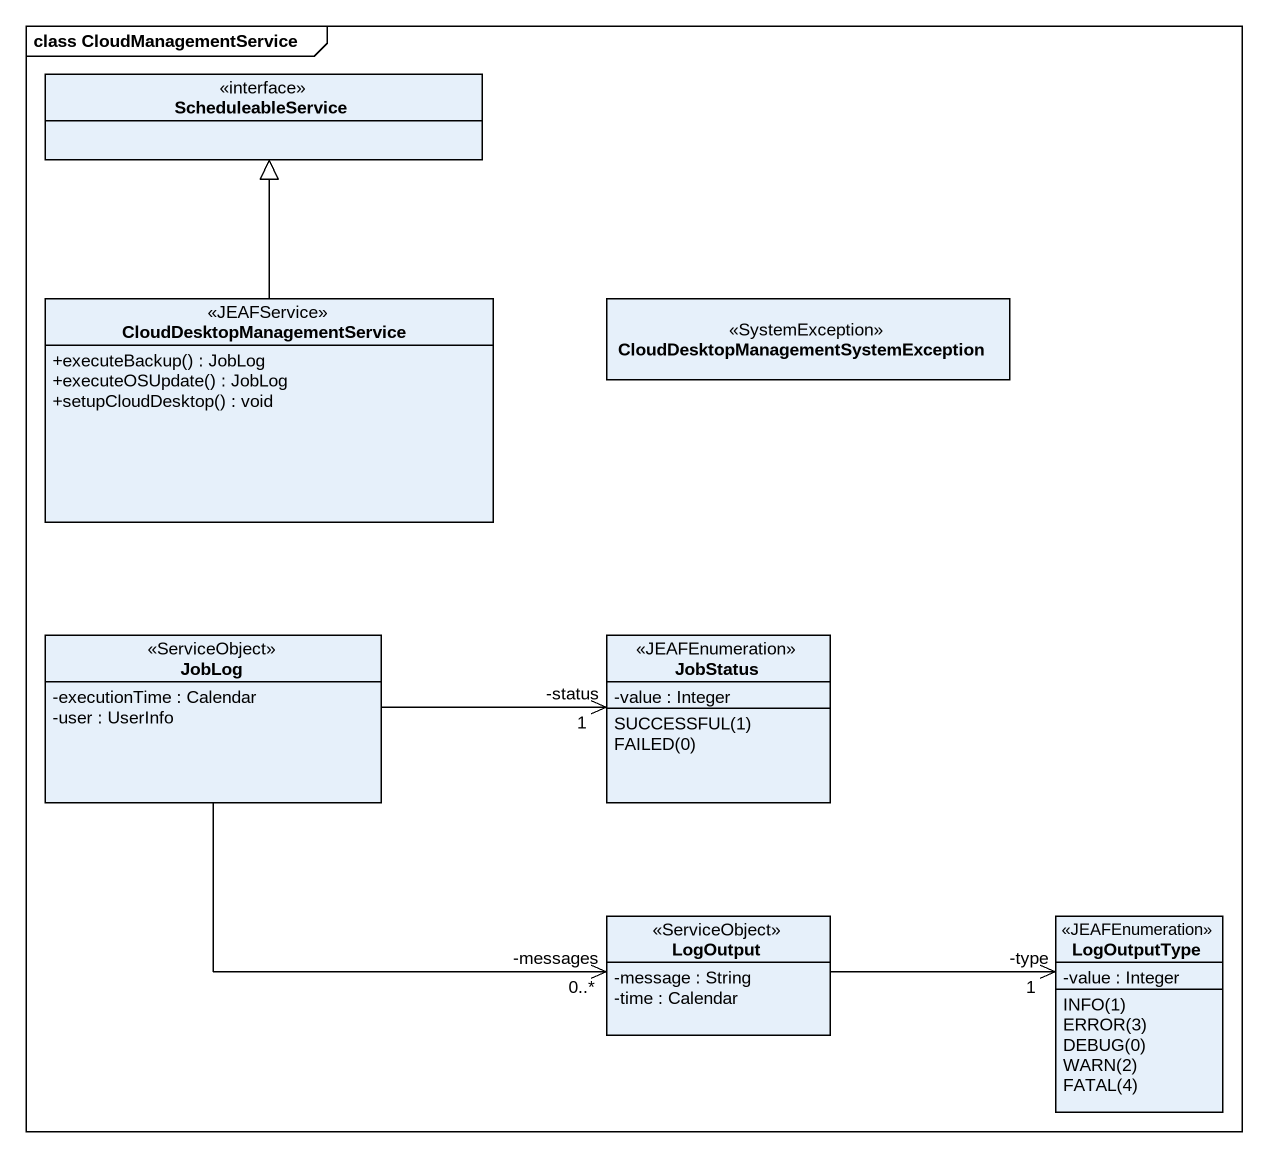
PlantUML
@startuml
mainframe class CloudManagementService
hide circle
hide empty members
skinparam classAttributeIconSize 0
interface ScheduleableService
interface "CloudDesktopManagementService" as CloudDesktopManagementServic <<JEAFService>> {
  +executeBackup() : JobLog
  +executeOSUpdate() : JobLog
  +setupCloudDesktop() : void
}
class "CloudDesktopManagementSystemException" as CloudDesktopManagementSystem <<SystemException>>
class JobLog <<ServiceObject>> {
  -executionTime : Calendar
  -user : UserInfo
}
enum JobStatus <<JEAFEnumeration>> {
  -value : Integer
  {field} SUCCESSFUL(1)
  {field} FAILED(0)
}
class LogOutput <<ServiceObject>> {
  -message : String
  -time : Calendar
}
enum LogOutputType <<JEAFEnumeration>> {
  -value : Integer
  {field} INFO(1)
  {field} ERROR(3)
  {field} DEBUG(0)
  {field} WARN(2)
  {field} FATAL(4)
}
CloudDesktopManagementServic -up-|> ScheduleableService
JobLog -right-> "-status\n1" JobStatus
JobLog -right-> "0..*\n-messages" LogOutput
LogOutput -right-> "-type\n1" LogOutputType
@enduml
